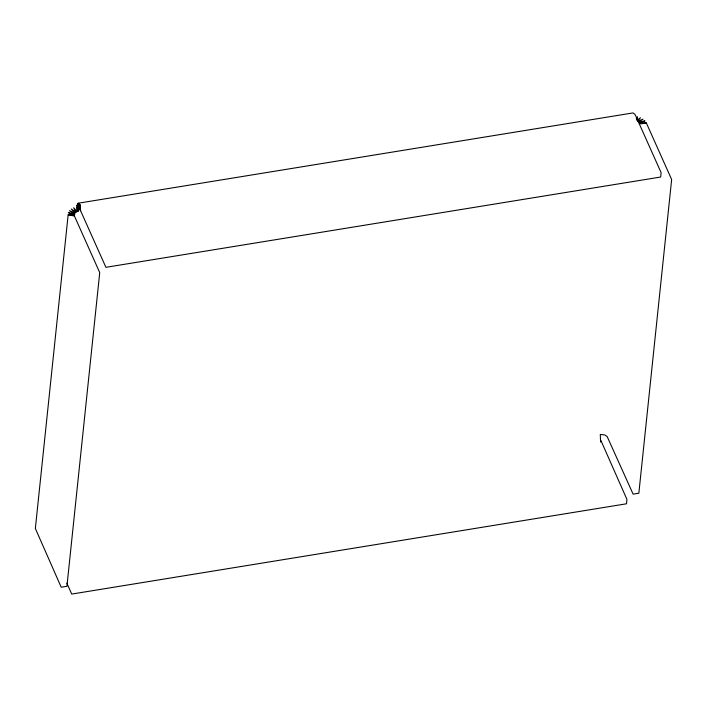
<?xml version="1.0" encoding="UTF-8"?>
<svg xmlns="http://www.w3.org/2000/svg" width="707" height="707" viewBox="0 0 707 707"><rect width="100%" height="100%" fill="white"/><g stroke="black" fill="none" stroke-linecap="round" stroke-linejoin="round"><path stroke-width="1.06" d="M68.155 214.795L35.35 528.483L61.209 587.225L66.926 586.297L99.731 272.602L74.421 216.015L74.818 212.887L78.327 211.04L78.804 209.405L79.626 209.29L80.589 210.73L105.909 267.317L660.665 177.033L661.125 172.676L635.814 116.089L634.842 114.295L632.986 112.926L78.221 203.209L79.184 209.148L77.461 203.731L78.804 209.405L76.877 205.021L78.327 211.04L76.524 207.001L76.913 211.42L73.687 207.761L75.711 212.047L71.283 209.016L74.818 212.887L69.489 210.686L74.279 213.868L68.42 212.657L74.147 214.937L68.155 214.795L74.421 216.015M600.588 442.069L600.287 434.452L604.865 434.973L607.154 436.546L633.127 494.149L638.845 493.221L671.65 179.525L646.339 122.938L639.959 122.859L638.951 121.975L642.999 119.147L637.661 121.286L640.427 117.769L637.042 120.225M636.512 119.845L637.484 116.867L636.344 118.387M638.951 121.975L645.014 120.915L639.959 122.859L640.622 123.866L646.339 122.938M66.856 583.16L71.734 594.074L626.499 503.791L626.95 499.434L600.8 440.24M78.221 203.209L79.626 209.29L79.122 203.501L80.112 209.829L80.085 204.579L80.589 210.73"/></g></svg>
